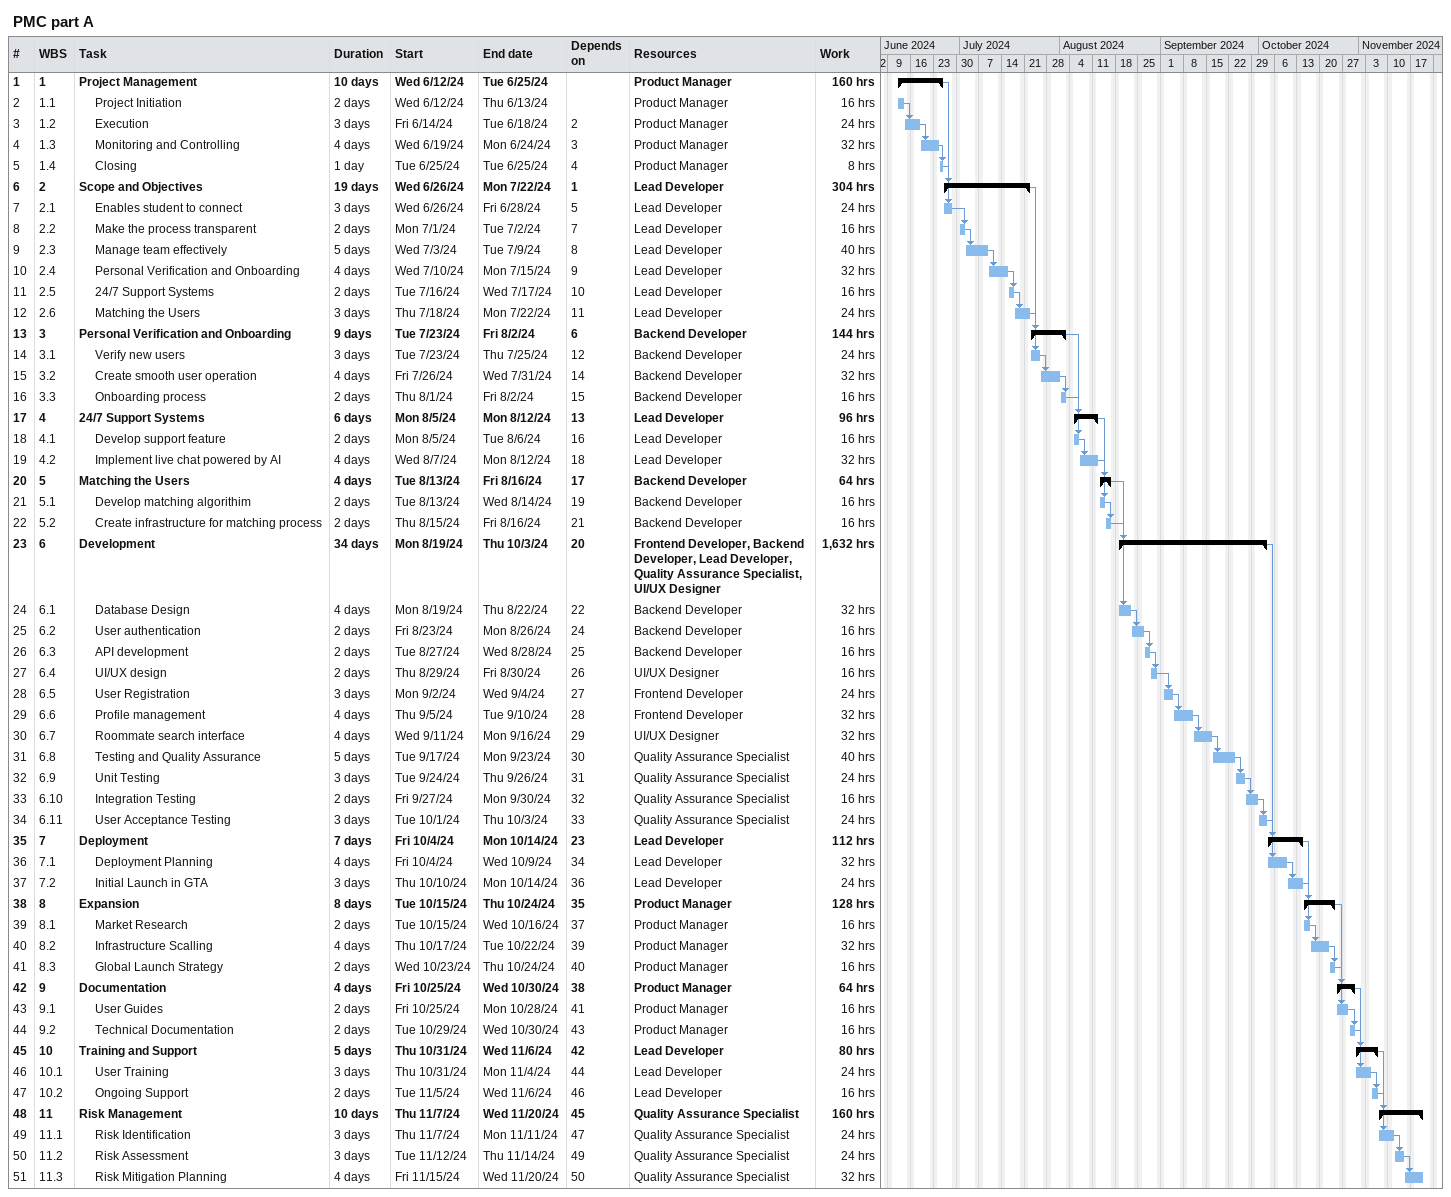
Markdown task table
PMC part A

| ID | WBS | Task | Duration | Start | Finish | Predecessors | Resources | Work (h) |
|---|---|---|---|---|---|---|---|---|
| 1 | 1 | **Project Management** | 10d | 2024-06-12 | 2024-06-25 |  | Product Manager | 160 |
| 2 | 1.1 | Project Initiation | 2d | 2024-06-12 | 2024-06-13 |  | Product Manager | 16 |
| 3 | 1.2 | Execution | 3d | 2024-06-14 | 2024-06-18 | 2 | Product Manager | 24 |
| 4 | 1.3 | Monitoring and Controlling | 4d | 2024-06-19 | 2024-06-24 | 3 | Product Manager | 32 |
| 5 | 1.4 | Closing | 1d | 2024-06-25 | 2024-06-25 | 4 | Product Manager | 8 |
| 6 | 2 | **Scope and Objectives** | 19d | 2024-06-26 | 2024-07-22 | 1 | Lead Developer | 304 |
| 7 | 2.1 | Enables student to connect | 3d | 2024-06-26 | 2024-06-28 | 5 | Lead Developer | 24 |
| 8 | 2.2 | Make the process transparent | 2d | 2024-07-01 | 2024-07-02 | 7 | Lead Developer | 16 |
| 9 | 2.3 | Manage team effectively | 5d | 2024-07-03 | 2024-07-09 | 8 | Lead Developer | 40 |
| 10 | 2.4 | Personal Verification and Onboarding | 4d | 2024-07-10 | 2024-07-15 | 9 | Lead Developer | 32 |
| 11 | 2.5 | 24/7 Support Systems | 2d | 2024-07-16 | 2024-07-17 | 10 | Lead Developer | 16 |
| 12 | 2.6 | Matching the Users | 3d | 2024-07-18 | 2024-07-22 | 11 | Lead Developer | 24 |
| 13 | 3 | **Personal Verification and Onboarding** | 9d | 2024-07-23 | 2024-08-02 | 6 | Backend Developer | 144 |
| 14 | 3.1 | Verify new users | 3d | 2024-07-23 | 2024-07-25 | 12 | Backend Developer | 24 |
| 15 | 3.2 | Create smooth user operation | 4d | 2024-07-26 | 2024-07-31 | 14 | Backend Developer | 32 |
| 16 | 3.3 | Onboarding process | 2d | 2024-08-01 | 2024-08-02 | 15 | Backend Developer | 16 |
| 17 | 4 | **24/7 Support Systems** | 6d | 2024-08-05 | 2024-08-12 | 13 | Lead Developer | 96 |
| 18 | 4.1 | Develop support feature | 2d | 2024-08-05 | 2024-08-06 | 16 | Lead Developer | 16 |
| 19 | 4.2 | Implement live chat powered by AI | 4d | 2024-08-07 | 2024-08-12 | 18 | Lead Developer | 32 |
| 20 | 5 | **Matching the Users** | 4d | 2024-08-13 | 2024-08-16 | 17 | Backend Developer | 64 |
| 21 | 5.1 | Develop matching algorithim | 2d | 2024-08-13 | 2024-08-14 | 19 | Backend Developer | 16 |
| 22 | 5.2 | Create infrastructure for matching process | 2d | 2024-08-15 | 2024-08-16 | 21 | Backend Developer | 16 |
| 23 | 6 | **Development** | 34d | 2024-08-19 | 2024-10-03 | 20 | Frontend Developer, Backend Developer, Lead Developer, Quality Assurance Specialist, UI/UX Designer | 1632 |
| 24 | 6.1 | Database Design | 4d | 2024-08-19 | 2024-08-22 | 22 | Backend Developer | 32 |
| 25 | 6.2 | User authentication | 2d | 2024-08-23 | 2024-08-26 | 24 | Backend Developer | 16 |
| 26 | 6.3 | API development | 2d | 2024-08-27 | 2024-08-28 | 25 | Backend Developer | 16 |
| 27 | 6.4 | UI/UX design | 2d | 2024-08-29 | 2024-08-30 | 26 | UI/UX Designer | 16 |
| 28 | 6.5 | User Registration | 3d | 2024-09-02 | 2024-09-04 | 27 | Frontend Developer | 24 |
| 29 | 6.6 | Profile management | 4d | 2024-09-05 | 2024-09-10 | 28 | Frontend Developer | 32 |
| 30 | 6.7 | Roommate search interface | 4d | 2024-09-11 | 2024-09-16 | 29 | UI/UX Designer | 32 |
| 31 | 6.8 | Testing and Quality Assurance | 5d | 2024-09-17 | 2024-09-23 | 30 | Quality Assurance Specialist | 40 |
| 32 | 6.9 | Unit Testing | 3d | 2024-09-24 | 2024-09-26 | 31 | Quality Assurance Specialist | 24 |
| 33 | 6.10 | Integration Testing | 2d | 2024-09-27 | 2024-09-30 | 32 | Quality Assurance Specialist | 16 |
| 34 | 6.11 | User Acceptance Testing | 3d | 2024-10-01 | 2024-10-03 | 33 | Quality Assurance Specialist | 24 |
| 35 | 7 | **Deployment** | 7d | 2024-10-04 | 2024-10-14 | 23 | Lead Developer | 112 |
| 36 | 7.1 | Deployment Planning | 4d | 2024-10-04 | 2024-10-09 | 34 | Lead Developer | 32 |
| 37 | 7.2 | Initial Launch in GTA | 3d | 2024-10-10 | 2024-10-14 | 36 | Lead Developer | 24 |
| 38 | 8 | **Expansion** | 8d | 2024-10-15 | 2024-10-24 | 35 | Product Manager | 128 |
| 39 | 8.1 | Market Research | 2d | 2024-10-15 | 2024-10-16 | 37 | Product Manager | 16 |
| 40 | 8.2 | Infrastructure Scalling | 4d | 2024-10-17 | 2024-10-22 | 39 | Product Manager | 32 |
| 41 | 8.3 | Global Launch Strategy | 2d | 2024-10-23 | 2024-10-24 | 40 | Product Manager | 16 |
| 42 | 9 | **Documentation** | 4d | 2024-10-25 | 2024-10-30 | 38 | Product Manager | 64 |
| 43 | 9.1 | User Guides | 2d | 2024-10-25 | 2024-10-28 | 41 | Product Manager | 16 |
| 44 | 9.2 | Technical Documentation | 2d | 2024-10-29 | 2024-10-30 | 43 | Product Manager | 16 |
| 45 | 10 | **Training and Support** | 5d | 2024-10-31 | 2024-11-06 | 42 | Lead Developer | 80 |
| 46 | 10.1 | User Training | 3d | 2024-10-31 | 2024-11-04 | 44 | Lead Developer | 24 |
| 47 | 10.2 | Ongoing Support | 2d | 2024-11-05 | 2024-11-06 | 46 | Lead Developer | 16 |
| 48 | 11 | **Risk Management** | 10d | 2024-11-07 | 2024-11-20 | 45 | Quality Assurance Specialist | 160 |
| 49 | 11.1 | Risk Identification | 3d | 2024-11-07 | 2024-11-11 | 47 | Quality Assurance Specialist | 24 |
| 50 | 11.2 | Risk Assessment | 3d | 2024-11-12 | 2024-11-14 | 49 | Quality Assurance Specialist | 24 |
| 51 | 11.3 | Risk Mitigation Planning | 4d | 2024-11-15 | 2024-11-20 | 50 | Quality Assurance Specialist | 32 |
